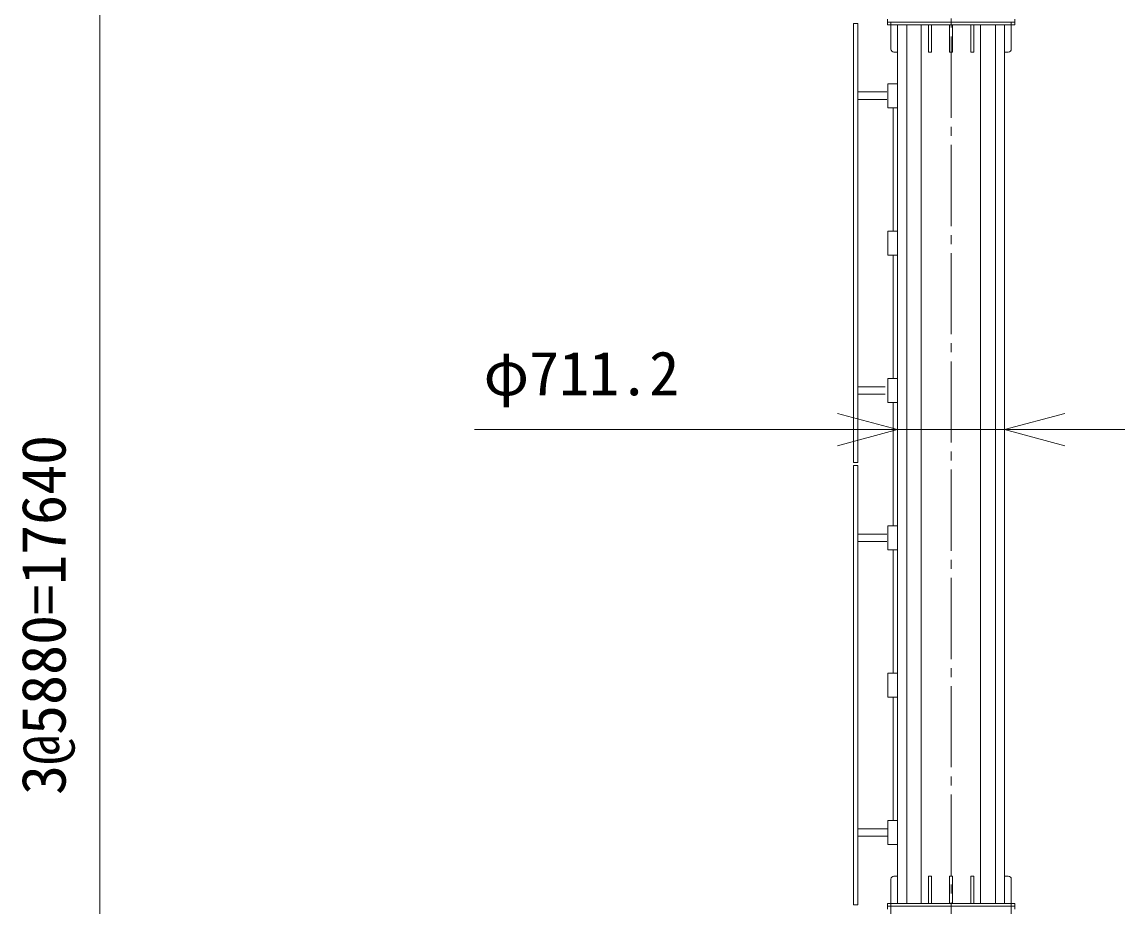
# Model space of a CAD drawing. Units: millimetres, scale not verified. Extents: x -17786 to 17808, y -24773 to 27267.
# Drawn here: x -17786 to -10453, y -2127 to 3758 of the extents above; entities that cross this region are included whole.
import ezdxf
from ezdxf.enums import TextEntityAlignment as Align

# ---------------------------------------------------------------- set-up
doc = ezdxf.new("R2010")
doc.units = ezdxf.units.MM
doc.header["$LTSCALE"] = 60
doc.linetypes.add('CHAIN2', pattern=[12, 9, -1, 1, -1])
for name, color, linetype, lineweight in [('0-3_05 寸法', 7, 'Continuous', 18), ('0-4_10 当社外形線', 3, 'Continuous', 18), ('0-5_12 当社中心線', 3, 'CHAIN2', 18)]:
    doc.layers.add(name, color=color, linetype=linetype, lineweight=lineweight)
doc.styles.add('ＭＳ ゴシック', font='')
doc.styles.get('ＭＳ ゴシック').set_extended_font_data('MS Gothic')

msp = doc.modelspace()

# ---------------------------------------------------------------- linework, layer by layer
at = {"layer": '0-3_05 寸法'}
for p, q in [((-17268.38, 9238.18), (-17268.38, -7601.83)), ((-11964.11, 1018.18), (-11964.11, 1147.58)), ((-11252.91, 1018.18), (-11252.91, 1147.58)), ((-12364.11, 1047.58), (-14777.45, 1047.58)), ((-11964.11, 1047.58), (-12364.11, 1047.58)), ((-11252.91, 1047.58), (-11964.11, 1047.58)), ((-11252.91, 1047.58), (-10852.91, 1047.58)), ((-10852.91, 1047.58), (-10452.91, 1047.58))]:
    msp.add_line(p, q, dxfattribs=at)
for points in [[(-12364.11, 1154.76), (-11964.11, 1047.58), (-12364.11, 940.4)], [(-10852.91, 940.4), (-11252.91, 1047.58), (-10852.91, 1154.76)]]:
    msp.add_lwpolyline(points, dxfattribs=at)
at = {"layer": '0-4_10 当社外形線'}
for p, q in [((-12258.52, 3748.18), (-12258.52, 828.18)), ((-12258.52, 3748.18), (-12228.51, 3748.18)), ((-12258.52, 3748.18), (-12228.51, 3748.18)), ((-12228.51, 3748.18), (-12228.51, 828.18)), ((-12032.51, 3739.18), (-12032.51, 3777.19)), ((-12032.51, 3758.18), (-11184.51, 3758.18)), ((-12008.52, 3758.18), (-11252.91, 3758.18)), ((-12008.52, 3758.18), (-11208.51, 3758.18)), ((-12008.52, 3758.18), (-12008.52, 3578.18)), ((-12008.52, 3758.18), (-11208.51, 3758.18)), ((-11208.51, 3758.18), (-11208.51, 3578.18)), ((-11184.51, 3739.18), (-11184.51, 3777.19)), ((-12032.51, 3739.18), (-11184.51, 3739.18)), ((-12008.52, 3739.18), (-11208.51, 3739.18)), ((-12008.52, 3739.18), (-11208.51, 3739.18)), ((-12008.52, 3739.18), (-11208.51, 3739.18)), ((-11964.11, 3739.18), (-11964.11, -2102.82)), ((-11903.52, 3739.18), (-11903.52, -2102.69)), ((-11808.36, -2102.69), (-11808.36, 3737.99)), ((-11758.51, 3558.18), (-11758.51, 3738.7)), ((-11758.51, 3558.18), (-11758.51, 3738.7)), ((-11738.52, 3558.18), (-11738.52, 3739.18)), ((-11738.52, 3558.18), (-11738.52, 3739.18)), ((-11618.51, 3558.18), (-11618.51, 3739.42)), ((-11618.51, 3558.18), (-11618.51, 3739.41)), ((-11598.51, 3558.18), (-11598.51, 3738.7)), ((-11598.51, 3558.18), (-11598.51, 3738.7)), ((-11478.52, 3558.18), (-11478.52, 3738.7)), ((-11478.52, 3558.18), (-11478.52, 3738.7)), ((-11458.52, 3558.18), (-11458.52, 3737.98)), ((-11458.52, 3558.18), (-11458.52, 3737.98)), ((-11414.28, -2102.69), (-11414.28, 3737.99)), ((-11313.52, 3739.18), (-11313.52, -2102.69)), ((-11252.91, 3739.18), (-11252.91, -2102.82)), ((-11964.19, 3558.18), (-11988.51, 3558.18)), ((-11964.19, 3558.18), (-11988.51, 3558.18)), ((-11738.52, 3558.18), (-11758.51, 3558.18)), ((-11738.52, 3558.18), (-11758.51, 3558.18)), ((-11598.51, 3558.18), (-11618.51, 3558.18)), ((-11598.51, 3558.18), (-11618.51, 3558.18)), ((-11458.52, 3558.18), (-11478.52, 3558.18)), ((-11458.52, 3558.18), (-11478.52, 3558.18)), ((-11228.52, 3558.18), (-11254.17, 3558.18)), ((-11228.52, 3558.18), (-11254.17, 3558.18)), ((-12028.52, 3348.18), (-12028.52, 3188.18)), ((-12028.52, 3348.18), (-11965.76, 3348.18)), ((-12028.52, 3348.18), (-12028.52, 3188.18)), ((-12028.52, 3348.18), (-11965.76, 3348.18)), ((-12028.52, 3348.18), (-12028.52, 3188.18)), ((-12028.52, 3348.18), (-11965.76, 3348.18)), ((-12223.76, 3293.18), (-12036.78, 3293.18)), ((-12223.76, 3293.18), (-12036.78, 3293.18)), ((-12223.76, 3243.18), (-12036.78, 3243.18)), ((-12223.76, 3243.18), (-12036.78, 3243.18)), ((-12028.52, 3188.18), (-11965.76, 3188.18)), ((-12028.52, 3188.18), (-11965.76, 3188.18)), ((-12028.52, 3188.18), (-11965.76, 3188.18)), ((-11994.12, 3186.56), (-11994.12, 2371.64)), ((-12028.52, 2368.18), (-12028.52, 2208.18)), ((-12028.52, 2368.18), (-11965.76, 2368.18)), ((-12028.52, 2208.18), (-11965.76, 2208.18)), ((-11994.12, 2207.98), (-11994.12, 1389.76)), ((-12223.76, 1333.18), (-12046.13, 1333.18)), ((-12028.52, 1388.18), (-12028.52, 1228.18)), ((-12028.52, 1388.18), (-11965.76, 1388.18)), ((-12223.76, 1283.18), (-12046.13, 1283.18)), ((-12028.52, 1228.18), (-11965.76, 1228.18)), ((-11994.12, 1231.23), (-11994.12, 408.85)), ((-12258.52, 828.18), (-12228.51, 828.18)), ((-12258.52, 808.18), (-12258.52, -2111.82)), ((-12258.52, 808.18), (-12228.51, 808.18)), ((-12228.51, 808.18), (-12228.51, -2111.82)), ((-12028.52, 408.18), (-12028.52, 248.18)), ((-12028.52, 408.18), (-11965.76, 408.18)), ((-12028.52, 408.18), (-12028.52, 248.18)), ((-12028.52, 408.18), (-11965.76, 408.18)), ((-12223.76, 353.17), (-12036.78, 353.17)), ((-12223.76, 303.18), (-12036.78, 303.18)), ((-12028.52, 248.18), (-11965.76, 248.18)), ((-12028.52, 248.18), (-11965.76, 248.18)), ((-11994.12, 246.56), (-11994.12, -568.37)), ((-12028.52, -571.82), (-12028.52, -731.82)), ((-12028.52, -571.82), (-11965.76, -571.82)), ((-12028.52, -571.82), (-12028.52, -731.82)), ((-12028.52, -571.82), (-11965.76, -571.82)), ((-12028.52, -731.82), (-11965.76, -731.82)), ((-12028.52, -731.82), (-11965.76, -731.82)), ((-11994.12, -732.02), (-11994.12, -1550.24)), ((-12223.76, -1606.82), (-12030.75, -1606.82)), ((-12028.52, -1551.82), (-12028.52, -1711.82)), ((-12028.52, -1551.82), (-11965.76, -1551.82)), ((-12028.52, -1551.82), (-12028.52, -1711.83)), ((-12028.52, -1551.82), (-11965.76, -1551.82)), ((-12223.76, -1656.82), (-12034.08, -1656.82)), ((-12028.52, -1711.82), (-11965.76, -1711.82)), ((-12028.52, -1711.83), (-11965.76, -1711.83)), ((-12008.52, -1943.86), (-12008.52, -2121.82)), ((-11964.19, -1921.82), (-11988.51, -1921.82)), ((-11738.52, -1921.82), (-11758.51, -1921.82)), ((-11758.51, -1921.82), (-11758.51, -2102.33)), ((-11738.52, -1921.82), (-11738.52, -2102.83)), ((-11598.51, -1921.82), (-11618.51, -1921.82)), ((-11618.51, -1921.82), (-11618.51, -2103.06)), ((-11598.51, -1921.82), (-11598.51, -2102.33)), ((-11458.52, -1921.82), (-11478.52, -1921.82)), ((-11478.52, -1921.82), (-11478.52, -2102.33)), ((-11458.52, -1921.82), (-11458.52, -2101.62)), ((-11228.52, -1921.82), (-11254.17, -1921.82)), ((-11208.51, -1943.86), (-11208.51, -2121.82)), ((-12258.52, -2111.82), (-12228.51, -2111.82)), ((-12032.51, -2102.82), (-11184.51, -2102.82)), ((-12032.51, -2140.83), (-12032.51, -2102.82)), ((-12032.51, -2121.82), (-11184.51, -2121.82)), ((-12008.51, -2121.82), (-12008.51, -2301.82)), ((-11208.5, -2121.82), (-11208.5, -2301.82)), ((-11184.51, -2140.83), (-11184.51, -2102.82))]:
    msp.add_line(p, q, dxfattribs=at)
for centre, start, end in [((-11988.51, 3578.18), 180, 270), ((-11988.51, 3578.18), 180, 270), ((-11988.51, 3578.18), 180, 270), ((-11228.52, 3578.18), 270, 0), ((-11228.52, 3578.18), 270, 0), ((-11228.52, 3578.18), 270, 0), ((-11988.51, -1941.82), 90, 180), ((-11988.51, -1941.82), 90, 180), ((-11228.52, -1941.82), 0, 90), ((-11228.52, -1941.82), 0, 90)]:
    msp.add_arc(centre, 20, start, end, dxfattribs=at)
at = {"layer": '0-5_12 当社中心線'}
msp.add_line((-11608.51, -9118.23), (-11608.51, 12246.01), dxfattribs=at)

# ---------------------------------------------------------------- texts
at = {"layer": '0-3_05 寸法', "style": 'ＭＳ ゴシック'}
msp.add_text('φ711.2', height=293.3, dxfattribs=at).set_placement((-14717.45, 1187.58), align=Align.BOTTOM_LEFT)
msp.add_text('3@5880=17640', height=293.3, rotation=90, dxfattribs=at).set_placement((-17408.38, -1381.83), align=Align.BOTTOM_LEFT)

doc.saveas('drawing.dxf')
